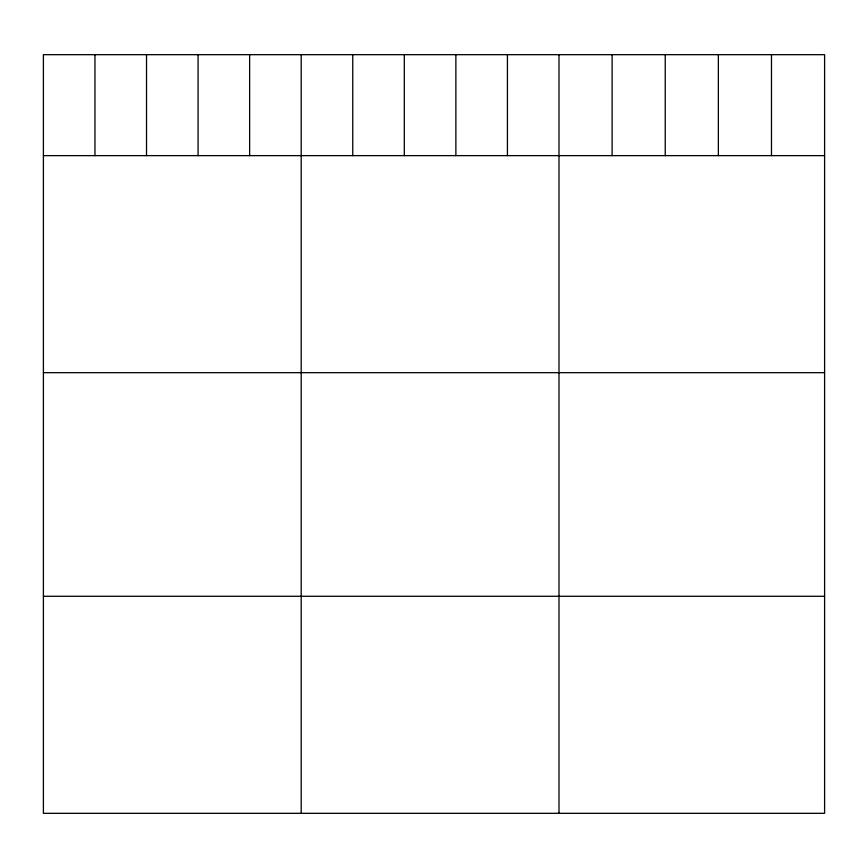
<?xml version="1.0" encoding="UTF-8"?>
<svg xmlns="http://www.w3.org/2000/svg" width="868" height="868" viewBox="0 0 868 868"><rect width="100%" height="100%" fill="white"/><g stroke="black" fill="none" stroke-linecap="round" stroke-linejoin="round"><path stroke-width="1.3" d="M824.6 155.632L824.6 813.327L43.4 813.327L43.4 54.673L824.6 54.673L824.6 155.632L43.4 155.632M43.4 372.676L824.6 372.676M43.4 596.283L824.6 596.283M771.478 54.673L771.478 155.632M718.357 54.673L718.357 155.632M665.235 54.673L665.235 155.632M612.114 54.673L612.114 155.632M558.992 54.673L558.992 813.327M507.433 54.673L507.433 155.632M455.874 54.673L455.874 155.632M404.314 54.673L404.314 155.632M352.755 54.673L352.755 155.632M301.196 54.673L301.196 813.327M249.637 54.673L249.637 155.632M198.078 54.673L198.078 155.632M146.518 54.673L146.518 155.632M94.959 54.673L94.959 155.632"/></g></svg>
